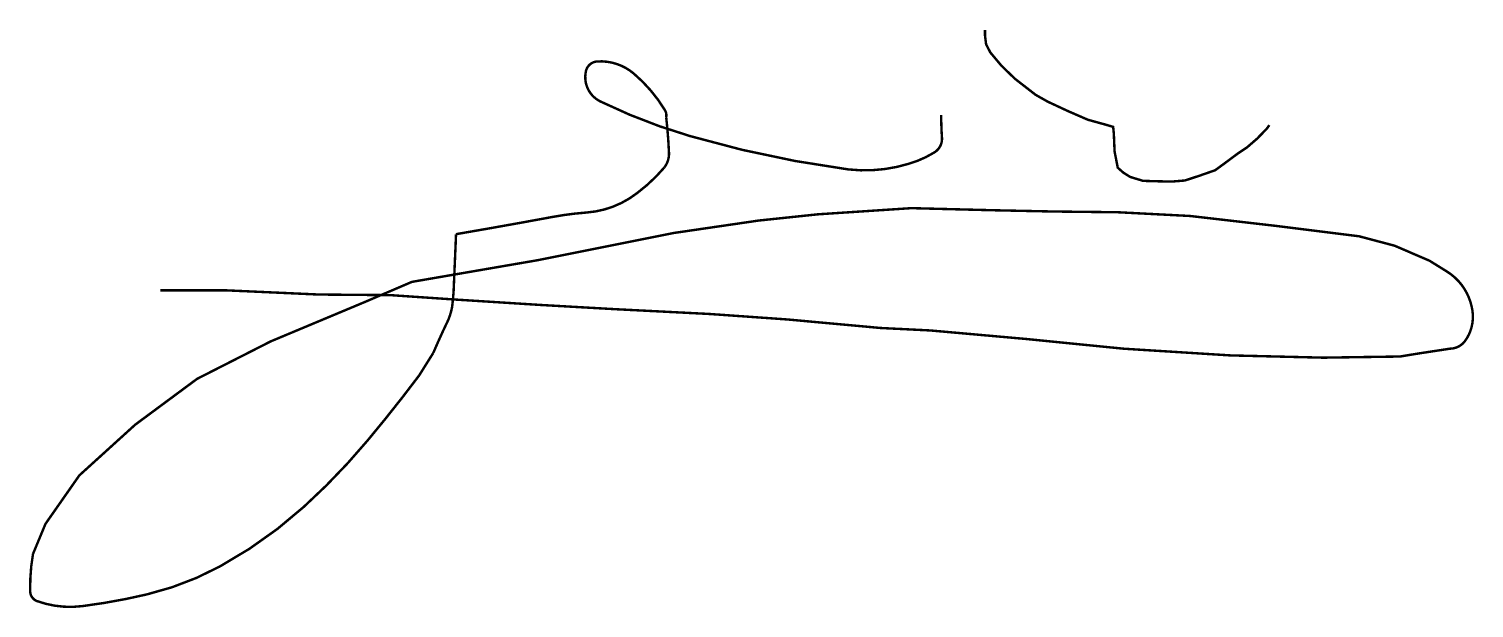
# Model space of a CAD drawing. Extents: x -72.2 to -48.6, y 168.4 to 177.9.
import ezdxf

# ---------------------------------------------------------------- set-up
doc = ezdxf.new("R2010")
doc.units = 0

msp = doc.modelspace()

# ---------------------------------------------------------------- linework, layer by layer
at = {"const_width": 0.04}
msp.add_lwpolyline([(-56.569, 177.885), (-56.569, 177.792), (-56.552, 177.653), (-56.482, 177.519), (-56.302, 177.304), (-56.081, 177.09), (-55.744, 176.828), (-55.546, 176.716), (-55.209, 176.559), (-54.889, 176.42), (-54.593, 176.338), (-54.476, 176.303), (-54.465, 176.193), (-54.453, 175.903), (-54.401, 175.636), (-54.308, 175.554), (-54.197, 175.485), (-53.988, 175.421), (-53.785, 175.415), (-53.523, 175.409), (-53.303, 175.427), (-53.058, 175.508), (-52.809, 175.595), (-52.634, 175.723), (-52.448, 175.862), (-52.291, 175.967), (-52.123, 176.112), (-51.966, 176.274), (-51.925, 176.332)], dxfattribs=at)
for points in [[(-57.286, 176.498, 0.012329), (-57.275, 176.15, -0.315127), (-57.409, 175.879, -0.067162), (-57.813, 175.701, -0.103648), (-58.802, 175.608, -0.037861), (-61.388, 176.153, -0.042879), (-62.853, 176.719, -0.351496), (-63.088, 177.219, -0.32957), (-62.904, 177.373, -0.193882), (-62.308, 177.175, -0.080322), (-61.8, 176.579, -0.182067), (-61.778, 176.462, -0.016959), (-61.734, 175.91, -0.191469), (-61.808, 175.64, -0.05668), (-62.256, 175.219, -0.14789), (-63.081, 174.903, 0.027695), (-63.625, 174.833, -0.003355), (-65.186, 174.554, 0.028373), (-65.211, 174.548)], [(-65.211, 174.548), (-65.245, 173.755, -0.025087), (-65.275, 173.361, -0.050794), (-65.337, 173.15, 0.011457), (-65.584, 172.607, 0.000904), (-65.814, 172.24, -0.01272), (-66.649, 171.186, -0.035128), (-67.7, 170.091, -0.059114), (-69.07, 169.118, -0.066623), (-70.26, 168.662, -0.026735), (-71.317, 168.47, -0.119857), (-72.062, 168.554, -0.305616), (-72.168, 168.717, -0.04946), (-72.122, 169.323), (-71.918, 169.815), (-71.365, 170.607), (-70.452, 171.436), (-69.441, 172.185), (-68.239, 172.797), (-66.689, 173.446), (-65.932, 173.77), (-63.873, 174.125), (-61.661, 174.568), (-60.269, 174.772), (-59.301, 174.874), (-57.773, 174.975), (-56.448, 174.941)], [(-56.448, 174.941), (-55.456, 174.92), (-54.4, 174.908), (-53.221, 174.847), (-51.834, 174.687), (-50.458, 174.515), (-49.878, 174.361), (-49.307, 174.115), (-49.022, 173.938, -0.115438), (-48.736, 173.652, -0.100361), (-48.608, 173.308, -0.07809), (-48.608, 173.092, -0.118946), (-48.726, 172.806, -0.235307), (-48.972, 172.678), (-49.484, 172.6), (-49.79, 172.55), (-51.04, 172.531), (-52.56, 172.568), (-54.31, 172.678), (-55.904, 172.837), (-57.465, 172.976), (-58.273, 173.016), (-59.804, 173.156), (-61.067, 173.245), (-62.621, 173.324), (-63.854, 173.394), (-65.256, 173.483), (-66.28, 173.553), (-67.454, 173.563), (-68.977, 173.632), (-70.041, 173.632)]]:
    msp.add_lwpolyline(points, format="xyb", dxfattribs=at)

doc.saveas('drawing.dxf')
